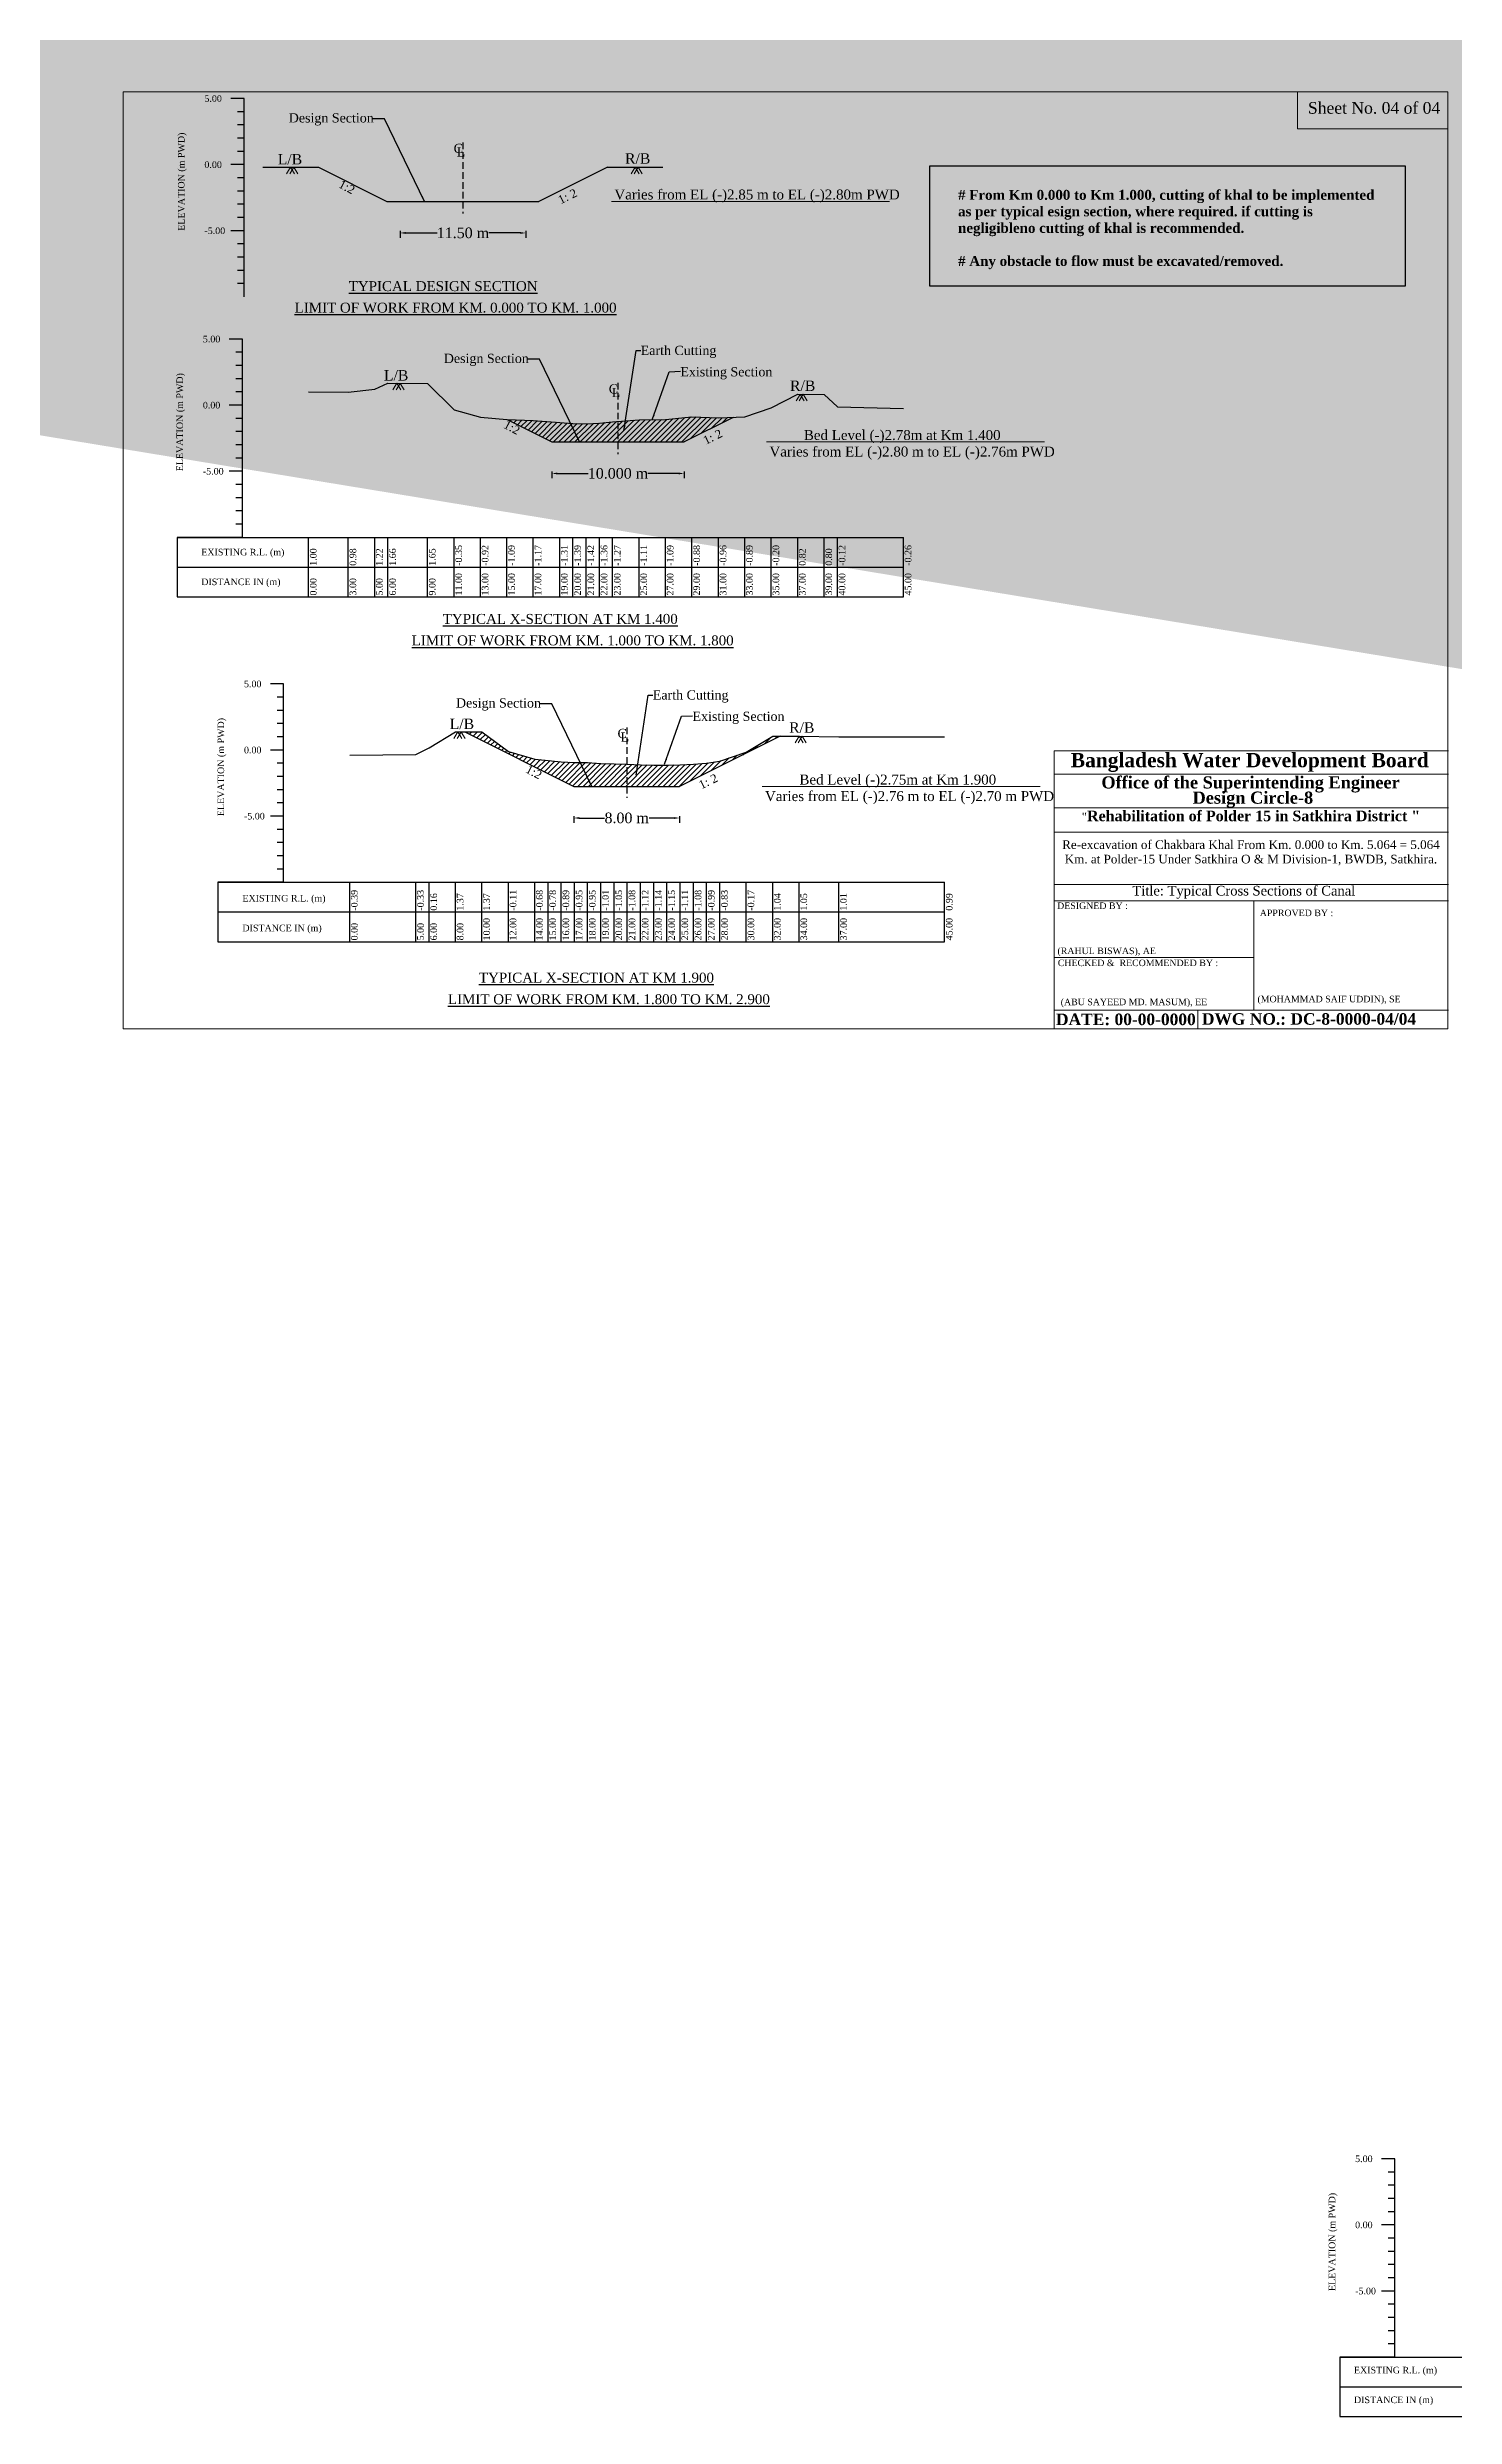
# Model space of a CAD drawing. Header units: metres. Extents: x -148477 to 178957, y -19024 to 3158.
# Drawn here: x 178070.6 to 178177, y 2825.3 to 3004.5 of the extents above; entities that cross this region are included whole.
import ezdxf

# ---------------------------------------------------------------- set-up
doc = ezdxf.new("R2010")
doc.units = ezdxf.units.M
doc.linetypes.add('DASHED', pattern=[0.75, 0.5, -0.25])
doc.styles.add('liza', font='times.ttf', dxfattribs={"height": 2})
doc.styles.get("Standard").update_dxf_attribs({"font": 'times.ttf'})
doc.dimstyles.new('ISO-25', dxfattribs={"dimtxt": 2.5, "dimasz": 2.5, "dimexe": 1.25, "dimexo": 0.625, "dimtad": 1, "dimtxsty": 'Standard', "dimcen": 2.5, "dimadec": 0, "dimazin": 0, "dimtfac": 1, "dimtmove": 0, "dimatfit": 3, "dimfxl": 1, "dimarcsym": 0})
doc.dimstyles.get("Standard").update_dxf_attribs({"dimtxt": 0.5, "dimasz": 0.4075, "dimexe": 0.364, "dimexo": 0.219, "dimgap": 0.09, "dimtad": 0, "dimdec": 0, "dimlfac": 1000, "dimzin": 0, "dimdsep": 46, "dimtxsty": 'Standard', "dimcen": 0.09, "dimadec": 0, "dimazin": 0, "dimtfac": 1, "dimtdec": 0, "dimtofl": 0, "dimtmove": 0, "dimatfit": 3, "dimfxl": 1, "dimtolj": 1, "dimtzin": 0, "dimarcsym": 0})
pattern_1 = [(45, (178529.27594, 2773.527), (-0.20205576, 0.20205576), [])]

# ---------------------------------------------------------------- blocks, each defined once
blk = doc.blocks.new('*D390')
at = {"color": 0, "lineweight": -2, "ltscale": 0.5}
for p, q in [((178108.72, 2972.39), (178108.72, 2971.88)), ((178109.13, 2972.24), (178111.47, 2972.24)), ((178118.31, 2972.24), (178115.97, 2972.24)), ((178118.72, 2972.39), (178118.72, 2971.88))]:
    blk.add_line(p, q, dxfattribs=at)
at = {"color": 0, "linetype": 'Continuous', "lineweight": -3, "ltscale": 0.5}
for points in [[(178109.13, 2972.31), (178109.13, 2972.17), (178108.72, 2972.24)], [(178118.31, 2972.31), (178118.31, 2972.17), (178118.72, 2972.24)]]:
    blk.add_solid(points, dxfattribs=at)
at = {"layer": 'Defpoints', "color": 0, "linetype": 'Continuous', "lineweight": -3, "ltscale": 0.5}
for p in [(178108.72, 2974.63), (178118.72, 2974.63), (178118.72, 2972.24)]:
    blk.add_point(p, dxfattribs=at)
at = {"color": 0, "linetype": 'Continuous', "lineweight": -3, "ltscale": 0.5, "insert": (178113.72, 2972.24), "char_height": 0.5, "attachment_point": 5}
blk.add_mtext('\\A1;{\\H1.6x;10.000 m}', dxfattribs=at)
blk = doc.blocks.new('*D392')
at = {"color": 0, "lineweight": -2, "ltscale": 0.5}
for p, q in [((178110.38, 2946.33), (178110.38, 2945.82)), ((178110.79, 2946.18), (178112.69, 2946.18)), ((178117.98, 2946.18), (178116.08, 2946.18)), ((178118.38, 2946.33), (178118.38, 2945.82))]:
    blk.add_line(p, q, dxfattribs=at)
at = {"color": 0, "linetype": 'Continuous', "lineweight": -3, "ltscale": 0.5}
for points in [[(178110.79, 2946.25), (178110.79, 2946.11), (178110.38, 2946.18)], [(178117.98, 2946.25), (178117.98, 2946.11), (178118.38, 2946.18)]]:
    blk.add_solid(points, dxfattribs=at)
at = {"layer": 'Defpoints', "color": 0, "linetype": 'Continuous', "lineweight": -3, "ltscale": 0.5}
for p in [(178110.38, 2948.57), (178118.38, 2948.57), (178118.38, 2946.18)]:
    blk.add_point(p, dxfattribs=at)
at = {"color": 0, "linetype": 'Continuous', "lineweight": -3, "ltscale": 0.5, "insert": (178114.38, 2946.18), "char_height": 0.5, "attachment_point": 5}
blk.add_mtext('\\A1;{\\H1.6x;8.00 m}', dxfattribs=at)
blk = doc.blocks.new('*D398')
at = {"color": 0, "lineweight": -2, "ltscale": 0.5}
for p, q in [((178097.24, 2990.58), (178097.24, 2990.07)), ((178097.65, 2990.43), (178100.03, 2990.43)), ((178106.33, 2990.43), (178103.94, 2990.43)), ((178106.74, 2990.58), (178106.74, 2990.07)), ((178360.62, 2988.89), (178360.62, 2988.38)), ((178361.02, 2988.74), (178361.91, 2988.74)), ((178366.21, 2988.74), (178365.32, 2988.74)), ((178366.62, 2988.89), (178366.62, 2988.38))]:
    blk.add_line(p, q, dxfattribs=at)
at = {"color": 0, "linetype": 'Continuous', "lineweight": -3, "ltscale": 0.5}
for points in [[(178097.65, 2990.5), (178097.65, 2990.36), (178097.24, 2990.43)], [(178106.33, 2990.5), (178106.33, 2990.36), (178106.74, 2990.43)], [(178361.02, 2988.81), (178361.02, 2988.67), (178360.62, 2988.74)], [(178366.21, 2988.81), (178366.21, 2988.67), (178366.62, 2988.74)]]:
    blk.add_solid(points, dxfattribs=at)
at = {"layer": 'Defpoints', "color": 0, "linetype": 'Continuous', "lineweight": -3, "ltscale": 0.5}
for p in [(178097.24, 2992.82), (178106.74, 2992.82), (178360.62, 2991.13), (178366.62, 2991.13), (178106.74, 2990.43), (178366.62, 2988.74)]:
    blk.add_point(p, dxfattribs=at)
at = {"color": 0, "linetype": 'Continuous', "lineweight": -3, "ltscale": 0.5, "char_height": 0.5, "attachment_point": 5}
for s, insert in [('\\A1;{\\H1.6x;11.50 m}', (178101.99, 2990.43)), ('\\A1;{\\H1.6x;6.00 m}', (178363.62, 2988.74))]:
    blk.add_mtext(s, dxfattribs=dict(at, insert=insert))

msp = doc.modelspace()

# ---------------------------------------------------------------- hatches: boundary and pattern name
at = {"linetype": 'Continuous', "lineweight": -3, "ltscale": 0.5}
h = msp.add_hatch(dxfattribs=at)
h.set_pattern_fill('ANSI31', color=0, scale=0.09, style=0)
h.set_pattern_definition(pattern_1)
h.paths.add_polyline_path([(178122.4378, 2976.4849), (178121.3163, 2976.4457), (178119.3163, 2976.5257), (178117.3163, 2976.3157), (178115.3163, 2976.2957), (178113.7193, 2976.1679), (178113.7193, 2974.6257), (178118.7193, 2974.6257)])
h.paths.add_polyline_path([(178113.7193, 2976.1679), (178113.3163, 2976.1357), (178112.3163, 2976.0457), (178111.3163, 2975.9857), (178110.3163, 2976.0157), (178109.3163, 2976.0957), (178107.3163, 2976.2357), (178105.3413, 2976.3147), (178108.7193, 2974.6257), (178113.7193, 2974.6257)])
h = msp.add_hatch(dxfattribs=at)
h.set_pattern_fill('ANSI31', color=0, scale=0.09, style=0)
h.set_pattern_definition(pattern_1)
h.paths.add_polyline_path([(178125.9796, 2952.3639), (178125.4269, 2952.3612), (178123.4269, 2951.1512), (178121.4269, 2950.4912), (178120.4269, 2950.3312), (178119.4269, 2950.2412), (178118.4269, 2950.2112), (178117.4269, 2950.1712), (178116.4269, 2950.1812), (178115.4269, 2950.2012), (178114.4269, 2950.2412), (178114.3841, 2950.2425), (178114.3841, 2948.5662), (178118.3841, 2948.5662)])
h.paths.add_polyline_path([(178114.3841, 2950.2425), (178113.4269, 2950.2712), (178112.4269, 2950.3112), (178111.4269, 2950.3712), (178110.4269, 2950.3712), (178109.4269, 2950.4312), (178108.4269, 2950.5412), (178107.4269, 2950.6412), (178105.4269, 2951.2112), (178103.4269, 2952.6912), (178102.1341, 2952.6912), (178110.3841, 2948.5662), (178114.3841, 2948.5662)])

# ---------------------------------------------------------------- linework, layer by layer
at = {"color": 0, "linetype": 'ByBlock', "lineweight": -2, "ltscale": 0.5}
for p, q in [((178085.4319, 3000.5987), (178084.4319, 3000.5987)), ((178085.4319, 2985.5987), (178085.4319, 3000.5987)), ((178085.4319, 2999.5987), (178084.9319, 2999.5987)), ((178085.4319, 2998.5987), (178084.9319, 2998.5987)), ((178085.4319, 2997.5987), (178084.9319, 2997.5987)), ((178085.4319, 2996.5987), (178084.9319, 2996.5987)), ((178085.4319, 2995.5987), (178084.4319, 2995.5987)), ((178085.4319, 2994.5987), (178084.9319, 2994.5987)), ((178085.4319, 2993.5987), (178084.9319, 2993.5987)), ((178085.4319, 2992.5987), (178084.9319, 2992.5987)), ((178085.4319, 2991.5987), (178084.9319, 2991.5987)), ((178085.4319, 2990.5987), (178084.4319, 2990.5987)), ((178085.4319, 2989.5987), (178084.9319, 2989.5987)), ((178085.4319, 2988.5987), (178084.9319, 2988.5987)), ((178085.4319, 2987.5987), (178084.9319, 2987.5987)), ((178085.4319, 2986.5987), (178084.9319, 2986.5987)), ((178085.3163, 2982.4057), (178084.3163, 2982.4057)), ((178085.3163, 2967.4057), (178085.3163, 2982.4057)), ((178085.3163, 2981.4057), (178084.8163, 2981.4057)), ((178085.3163, 2980.4057), (178084.8163, 2980.4057)), ((178085.3163, 2979.4057), (178084.8163, 2979.4057)), ((178085.3163, 2978.4057), (178084.8163, 2978.4057)), ((178085.3163, 2977.4057), (178084.3163, 2977.4057)), ((178085.3163, 2976.4057), (178084.8163, 2976.4057)), ((178085.3163, 2975.4057), (178084.8163, 2975.4057)), ((178085.3163, 2974.4057), (178084.8163, 2974.4057)), ((178085.3163, 2973.4057), (178084.8163, 2973.4057)), ((178085.3163, 2972.4057), (178084.3163, 2972.4057)), ((178085.3163, 2971.4057), (178084.8163, 2971.4057)), ((178085.3163, 2970.4057), (178084.8163, 2970.4057)), ((178085.3163, 2969.4057), (178084.8163, 2969.4057)), ((178085.3163, 2968.4057), (178084.8163, 2968.4057)), ((178080.3746, 2967.4057), (178135.3163, 2967.4057)), ((178085.3163, 2967.4057), (178084.3163, 2967.4057)), ((178090.3163, 2962.9057), (178090.3163, 2967.4057)), ((178093.3163, 2962.9057), (178093.3163, 2967.4057)), ((178095.3163, 2962.9057), (178095.3163, 2967.4057)), ((178096.3163, 2962.9057), (178096.3163, 2967.4057)), ((178099.3163, 2962.9057), (178099.3163, 2967.4057)), ((178101.3163, 2962.9057), (178101.3163, 2967.4057)), ((178103.3163, 2962.9057), (178103.3163, 2967.4057)), ((178105.3163, 2962.9057), (178105.3163, 2967.4057)), ((178107.3163, 2962.9057), (178107.3163, 2967.4057)), ((178109.3163, 2962.9057), (178109.3163, 2967.4057)), ((178110.3163, 2962.9057), (178110.3163, 2967.4057)), ((178111.3163, 2962.9057), (178111.3163, 2967.4057)), ((178112.3163, 2962.9057), (178112.3163, 2967.4057)), ((178113.3163, 2962.9057), (178113.3163, 2967.4057)), ((178115.3163, 2962.9057), (178115.3163, 2967.4057)), ((178117.3163, 2962.9057), (178117.3163, 2967.4057)), ((178119.3163, 2962.9057), (178119.3163, 2967.4057)), ((178121.3163, 2962.9057), (178121.3163, 2967.4057)), ((178123.3163, 2962.9057), (178123.3163, 2967.4057)), ((178125.3163, 2962.9057), (178125.3163, 2967.4057)), ((178127.3163, 2962.9057), (178127.3163, 2967.4057)), ((178129.3163, 2962.9057), (178129.3163, 2967.4057)), ((178130.3163, 2962.9057), (178130.3163, 2967.4057)), ((178135.3163, 2962.9057), (178135.3163, 2967.4057)), ((178080.3746, 2965.1557), (178135.3163, 2965.1557)), ((178080.3746, 2962.9057), (178135.3163, 2962.9057)), ((178088.4269, 2956.3212), (178087.4269, 2956.3212)), ((178088.4269, 2955.3212), (178087.9269, 2955.3212)), ((178088.4269, 2941.3212), (178088.4269, 2956.3212)), ((178088.4269, 2954.3212), (178087.9269, 2954.3212)), ((178088.4269, 2953.3212), (178087.9269, 2953.3212)), ((178088.4269, 2952.3212), (178087.9269, 2952.3212)), ((178088.4269, 2951.3212), (178087.4269, 2951.3212)), ((178088.4269, 2950.3212), (178087.9269, 2950.3212)), ((178088.4269, 2949.3212), (178087.9269, 2949.3212)), ((178088.4269, 2948.3212), (178087.9269, 2948.3212)), ((178088.4269, 2946.3212), (178087.4269, 2946.3212)), ((178088.4269, 2947.3212), (178087.9269, 2947.3212)), ((178088.4269, 2945.3212), (178087.9269, 2945.3212)), ((178088.4269, 2944.3212), (178087.9269, 2944.3212)), ((178088.4269, 2943.3212), (178087.9269, 2943.3212)), ((178083.4387, 2941.3212), (178138.4269, 2941.3212)), ((178088.4269, 2941.3212), (178087.4269, 2941.3212)), ((178088.4269, 2942.3212), (178087.9269, 2942.3212)), ((178093.4269, 2936.8212), (178093.4269, 2941.3212)), ((178098.4269, 2936.8212), (178098.4269, 2941.3212)), ((178099.4269, 2936.8212), (178099.4269, 2941.3212)), ((178101.4269, 2936.8212), (178101.4269, 2941.3212)), ((178103.4269, 2936.8212), (178103.4269, 2941.3212)), ((178105.4269, 2936.8212), (178105.4269, 2941.3212)), ((178107.4269, 2936.8212), (178107.4269, 2941.3212)), ((178108.4269, 2936.8212), (178108.4269, 2941.3212)), ((178109.4269, 2936.8212), (178109.4269, 2941.3212)), ((178110.4269, 2936.8212), (178110.4269, 2941.3212)), ((178111.4269, 2936.8212), (178111.4269, 2941.3212)), ((178112.4269, 2936.8212), (178112.4269, 2941.3212)), ((178113.4269, 2936.8212), (178113.4269, 2941.3212)), ((178114.4269, 2936.8212), (178114.4269, 2941.3212)), ((178115.4269, 2936.8212), (178115.4269, 2941.3212)), ((178116.4269, 2936.8212), (178116.4269, 2941.3212)), ((178117.4269, 2936.8212), (178117.4269, 2941.3212)), ((178118.4269, 2936.8212), (178118.4269, 2941.3212)), ((178119.4269, 2936.8212), (178119.4269, 2941.3212)), ((178120.4269, 2936.8212), (178120.4269, 2941.3212)), ((178121.4269, 2936.8212), (178121.4269, 2941.3212)), ((178123.4269, 2936.8212), (178123.4269, 2941.3212)), ((178125.4269, 2936.8212), (178125.4269, 2941.3212)), ((178127.4269, 2936.8212), (178127.4269, 2941.3212)), ((178130.4269, 2936.8212), (178130.4269, 2941.3212)), ((178138.4269, 2936.8212), (178138.4269, 2941.3212)), ((178083.4387, 2939.0712), (178138.4269, 2939.0712)), ((178083.4387, 2936.8212), (178138.4269, 2936.8212)), ((178172.4871, 2844.7695), (178171.4871, 2844.7695)), ((178172.4871, 2829.7695), (178172.4871, 2844.7695)), ((178172.4871, 2843.7695), (178171.9871, 2843.7695)), ((178172.4871, 2842.7695), (178171.9871, 2842.7695)), ((178172.4871, 2841.7695), (178171.9871, 2841.7695)), ((178172.4871, 2840.7695), (178171.9871, 2840.7695)), ((178172.4871, 2839.7695), (178171.4871, 2839.7695)), ((178172.4871, 2838.7695), (178171.9871, 2838.7695)), ((178172.4871, 2837.7695), (178171.9871, 2837.7695)), ((178172.4871, 2836.7695), (178171.9871, 2836.7695)), ((178172.4871, 2835.7695), (178171.9871, 2835.7695)), ((178172.4871, 2834.7695), (178171.4871, 2834.7695)), ((178172.4871, 2833.7695), (178171.9871, 2833.7695)), ((178172.4871, 2832.7695), (178171.9871, 2832.7695)), ((178172.4871, 2831.7695), (178171.9871, 2831.7695)), ((178168.3283, 2829.7695), (178257.4871, 2829.7695)), ((178172.4871, 2829.7695), (178171.4871, 2829.7695)), ((178172.4871, 2830.7695), (178171.9871, 2830.7695)), ((178168.3283, 2827.5195), (178257.4871, 2827.5195)), ((178168.3283, 2825.2695), (178257.4871, 2825.2695))]:
    msp.add_line(p, q, dxfattribs=at)
at = {"color": 0, "linetype": 'DASHED', "lineweight": -2}
for p, q in [((178101.9885, 2997.2787), (178101.9885, 2991.9016)), ((178113.7193, 2979.0857), (178113.7193, 2973.7086)), ((178114.3841, 2953.0262), (178114.3841, 2947.7118))]:
    msp.add_line(p, q, dxfattribs=at)
at = {"color": 0, "linetype": 'Continuous', "lineweight": -3, "ltscale": 0.5}
for p, q in [((178086.8414, 2995.4083), (178091.0593, 2995.4083)), ((178091.0593, 2995.4083), (178096.2385, 2992.8187)), ((178112.9178, 2995.4083), (178107.7385, 2992.8187)), ((178112.9178, 2995.4083), (178117.1137, 2995.4083)), ((178096.2385, 2992.8187), (178107.7385, 2992.8187)), ((178122.4378, 2976.4849), (178118.7193, 2974.6257)), ((178105.3413, 2976.3147), (178108.7193, 2974.6257)), ((178108.7193, 2974.6257), (178118.7193, 2974.6257)), ((178085.3163, 2967.4057), (178080.3746, 2967.4057)), ((178080.3746, 2967.4057), (178080.3746, 2962.9057)), ((178102.1341, 2952.6912), (178110.3841, 2948.5662)), ((178125.9796, 2952.3639), (178118.3841, 2948.5662)), ((178110.3841, 2948.5662), (178118.3841, 2948.5662)), ((178088.4269, 2941.3212), (178083.4387, 2941.3212)), ((178083.4387, 2941.3212), (178083.4387, 2936.8212)), ((178172.4871, 2829.7695), (178168.3283, 2829.7695)), ((178168.3283, 2829.7695), (178168.3283, 2825.2695))]:
    msp.add_line(p, q, dxfattribs=at)
at = {"color": 0, "lineweight": 18, "ltscale": 0.5}
for p, q in [((178088.9503, 2995.4083), (178088.6503, 2994.9083)), ((178088.9503, 2995.4083), (178088.6503, 2994.9083)), ((178089.2003, 2995.3983), (178088.9003, 2994.8983)), ((178089.2003, 2995.3983), (178088.9003, 2994.8983)), ((178088.9503, 2995.4083), (178089.2503, 2994.9083)), ((178088.9503, 2995.4083), (178089.2503, 2994.9083)), ((178089.2003, 2995.3983), (178089.5003, 2994.8983)), ((178089.2003, 2995.3983), (178089.5003, 2994.8983)), ((178115.0157, 2995.4083), (178114.7157, 2994.9083)), ((178115.0157, 2995.4083), (178114.7157, 2994.9083)), ((178115.2399, 2995.4111), (178114.9399, 2994.9111)), ((178115.0157, 2995.4083), (178115.3157, 2994.9083)), ((178115.0157, 2995.4083), (178115.3157, 2994.9083)), ((178115.2399, 2995.4111), (178115.5399, 2994.9111)), ((178096.9859, 2979.0635), (178096.6859, 2978.5635)), ((178096.9859, 2979.0635), (178096.6859, 2978.5635)), ((178097.2359, 2979.0535), (178096.9359, 2978.5535)), ((178097.2359, 2979.0535), (178096.9359, 2978.5535)), ((178096.9859, 2979.0635), (178097.2859, 2978.5635)), ((178096.9859, 2979.0635), (178097.2859, 2978.5635)), ((178097.2359, 2979.0535), (178097.5359, 2978.5535)), ((178097.2359, 2979.0535), (178097.5359, 2978.5535)), ((178127.4976, 2978.2239), (178127.1976, 2977.7239)), ((178127.4976, 2978.2239), (178127.1976, 2977.7239)), ((178127.7218, 2978.2267), (178127.4218, 2977.7267)), ((178127.4976, 2978.2239), (178127.7976, 2977.7239)), ((178127.4976, 2978.2239), (178127.7976, 2977.7239)), ((178127.7218, 2978.2267), (178128.0218, 2977.7267)), ((178101.5982, 2952.6926), (178101.2982, 2952.1926)), ((178101.5982, 2952.6926), (178101.2982, 2952.1926)), ((178101.8482, 2952.6826), (178101.5482, 2952.1826)), ((178101.8482, 2952.6826), (178101.5482, 2952.1826)), ((178101.5982, 2952.6926), (178101.8982, 2952.1926)), ((178101.5982, 2952.6926), (178101.8982, 2952.1926)), ((178101.8482, 2952.6826), (178102.1482, 2952.1826)), ((178101.8482, 2952.6826), (178102.1482, 2952.1826)), ((178127.4269, 2952.3712), (178127.1269, 2951.8712)), ((178127.4269, 2952.3712), (178127.1269, 2951.8712)), ((178127.6511, 2952.374), (178127.3511, 2951.874)), ((178127.4269, 2952.3712), (178127.7269, 2951.8712)), ((178127.4269, 2952.3712), (178127.7269, 2951.8712)), ((178127.6511, 2952.374), (178127.9511, 2951.874))]:
    msp.add_line(p, q, dxfattribs=at)
at = {"color": 0, "linetype": 'Continuous', "lineweight": 18, "ltscale": 0.5}
for p, q in [((178113.2309, 2992.8184), (178134.2605, 2992.8184)), ((178124.9618, 2974.6254), (178145.9913, 2974.6254)), ((178124.6265, 2948.5659), (178145.656, 2948.5659))]:
    msp.add_line(p, q, dxfattribs=at)
at = {"lineweight": 18}
for p, q in [((178146.73, 2930.2322), (178146.73, 2951.2634)), ((178146.73, 2951.2634), (178176.5392, 2951.2634)), ((178146.73, 2930.2322), (178146.73, 2951.2634)), ((178146.8451, 2951.2634), (178176.5392, 2951.2634)), ((178146.8451, 2951.2634), (178176.5392, 2951.2634)), ((178154.861, 2951.2634), (178176.5392, 2951.2634)), ((178146.73, 2949.4936), (178176.5392, 2949.4936)), ((178146.73, 2946.9432), (178176.5392, 2946.9432)), ((178146.73, 2945.1211), (178176.5392, 2945.1211)), ((178146.73, 2941.1428), (178176.5392, 2941.1428)), ((178146.73, 2939.9244), (178176.5392, 2939.9244)), ((178161.8349, 2939.9244), (178161.8349, 2931.6396)), ((178146.73, 2935.621), (178161.8349, 2935.621)), ((178146.73, 2931.6396), (178176.5392, 2931.6396)), ((178146.73, 2930.2322), (178175.2502, 2930.2322)), ((178149.0551, 2931.6396), (178176.5392, 2931.6396)), ((178149.0551, 2931.6396), (178176.5392, 2931.6396)), ((178149.0551, 2931.6396), (178176.5392, 2931.6396)), ((178157.5818, 2931.6396), (178157.5818, 2930.2322))]:
    msp.add_line(p, q, dxfattribs=at)
for points in [[(178076.2976, 2930.2299), (178076.2976, 3001.0933), (178176.5085, 3001.0933), (178176.5085, 2930.2299), (178076.2976, 2930.2299)], [(178176.5085, 3001.0933), (178165.1279, 3001.0933), (178165.1279, 2998.2998), (178176.5085, 2998.2998)]]:
    msp.add_lwpolyline(points, close=True, dxfattribs=at)
at = {"color": 0, "linetype": 'Continuous', "lineweight": -3, "ltscale": 0.5}
msp.add_lwpolyline([(178137.3013, 2995.5129), (178173.2622, 2995.5129), (178173.2622, 2986.4141), (178137.3013, 2986.4141)], close=True, dxfattribs=at)
at = {"color": 0, "linetype": 'ByBlock', "lineweight": -2, "ltscale": 0.5}
for points in [[(178090.3163, 2978.4057), (178093.3163, 2978.3857), (178095.3163, 2978.6257), (178096.3163, 2979.0657), (178099.3163, 2979.0557), (178101.3163, 2977.0557), (178103.3163, 2976.4857), (178105.3163, 2976.3157), (178107.3163, 2976.2357), (178109.3163, 2976.0957), (178110.3163, 2976.0157), (178111.3163, 2975.9857), (178112.3163, 2976.0457), (178113.3163, 2976.1357), (178115.3163, 2976.2957), (178117.3163, 2976.3157), (178119.3163, 2976.5257), (178121.3163, 2976.4457), (178123.3163, 2976.5157), (178125.3163, 2977.2057), (178127.3163, 2978.2257), (178129.3163, 2978.2057), (178130.3163, 2977.2857), (178135.3163, 2977.1457)], [(178093.4269, 2950.9312), (178098.4269, 2950.9912), (178099.4269, 2951.4812), (178101.4269, 2952.6912), (178103.4269, 2952.6912), (178105.4269, 2951.2112), (178107.4269, 2950.6412), (178108.4269, 2950.5412), (178109.4269, 2950.4312), (178110.4269, 2950.3712), (178111.4269, 2950.3712), (178112.4269, 2950.3112), (178113.4269, 2950.2712), (178114.4269, 2950.2412), (178115.4269, 2950.2012), (178116.4269, 2950.1812), (178117.4269, 2950.1712), (178118.4269, 2950.2112), (178119.4269, 2950.2412), (178120.4269, 2950.3312), (178121.4269, 2950.4912), (178123.4269, 2951.1512), (178125.4269, 2952.3612), (178127.4269, 2952.3712), (178130.4269, 2952.3312), (178138.4269, 2952.3112)]]:
    msp.add_lwpolyline(points, dxfattribs=at)

# ---------------------------------------------------------------- texts
at = {"color": 0, "lineweight": 18, "ltscale": 0.5}
for s, p in [('L/B', (178087.9805, 2995.6138)), ('R/B', (178114.2539, 2995.6677)), ('L/B', (178096.0161, 2979.2689)), ('R/B', (178126.7358, 2978.4833)), ('L/B', (178100.9907, 2952.9067)), ('R/B', (178126.6651, 2952.6306))]:
    msp.add_text(s, height=0.7865, dxfattribs=at).set_placement(p)
for s, rotation, p in [('1:2', 331.959928, (178092.5195, 2993.9132)), ('1: 2', 25.813366, (178109.3797, 2992.5976)), ('1:2', 331.959928, (178105.0003, 2975.7202)), ('1: 2', 25.813366, (178120.3606, 2974.4046)), ('1:2', 331.959928, (178106.6651, 2949.6606)), ('1: 2', 25.813366, (178120.0253, 2948.3451))]:
    msp.add_text(s, height=0.63648, rotation=rotation, dxfattribs=at).set_placement(p)
at = {"color": 0, "linetype": 'ByBlock', "lineweight": -2, "ltscale": 0.5, "char_height": 0.5, "attachment_point": 1, "style": 'liza'}
for s, insert, width in [('5.00', (178082.4319, 3000.8487), 2), ('0.00', (178082.4319, 2995.8487), 2), ('-5.00', (178082.4319, 2990.8487), 2), ('5.00', (178082.3163, 2982.6557), 2), ('0.00', (178082.3163, 2977.6557), 2), ('-5.00', (178082.3163, 2972.6557), 2), ('EXISTING R.L. (m)', (178082.1926, 2966.5422), 7.5), ('DISTANCE IN (m)', (178082.1926, 2964.2922), 7.5), ('5.00', (178085.4269, 2956.5712), 2), ('0.00', (178085.4269, 2951.5712), 2), ('-5.00', (178085.4269, 2946.5712), 2), ('EXISTING R.L. (m)', (178085.3065, 2940.3616), 7.5), ('DISTANCE IN (m)', (178085.3065, 2938.1116), 7.5), ('5.00', (178169.4871, 2845.0195), 2), ('0.00', (178169.4871, 2840.0195), 2), ('-5.00', (178169.4871, 2835.0195), 2), ('EXISTING R.L. (m)', (178169.3954, 2829.0388), 7.5), ('DISTANCE IN (m)', (178169.3954, 2826.7888), 7.5)]:
    msp.add_mtext(s, dxfattribs=dict(at, insert=insert, width=width))
at = {"lineweight": 18}
for s, insert, char_height, width, attachment_point in [('Sheet No. 04 of 04', (178165.9164, 3000.3308), 0.880386, 10.440334, 1), ('{\\fTimes New Roman|b1|i0|c0|p18;Bangladesh Water Development Board}', (178147.9754, 2951.0967), 1.074034, 38.578957, 1), ('{\\fTimes New Roman|b1|i0|c0|p18;Office of the Superintending Engineer}', (178150.2887, 2949.3329), 0.918146, 32.979497, 1), ('{\\fTimes New Roman|b1|i0|c0|p18;Design Circle-8}', (178157.1855, 2948.18), 0.918146, 32.979497, 1), ('Title: Typical Cross Sections of Canal', (178161.0645, 2940.5628), 0.729493, 29.429012, 5)]:
    msp.add_mtext(s, dxfattribs=dict(at, insert=insert, char_height=char_height, width=width, attachment_point=attachment_point))
at = {"color": 0, "linetype": 'ByBlock', "lineweight": -2, "ltscale": 0.5, "char_height": 0.5, "attachment_point": 1, "rotation": 90, "style": 'liza'}
for s, insert, width in [('ELEVATION (m PWD)', (178080.4319, 2990.5987), 10), ('ELEVATION (m PWD)', (178080.3163, 2972.4057), 10), ('1.00', (178090.4163, 2965.2557), 2.15), ('0.98', (178093.4163, 2965.2557), 2.15), ('1.22', (178095.4163, 2965.2557), 2.15), ('1.66', (178096.4163, 2965.2557), 2.15), ('1.65', (178099.4163, 2965.2557), 2.15), ('-0.35', (178101.4163, 2965.2557), 2.15), ('-0.92', (178103.4163, 2965.2557), 2.15), ('-1.09', (178105.4163, 2965.2557), 2.15), ('-1.17', (178107.4163, 2965.2557), 2.15), ('-1.31', (178109.4163, 2965.2557), 2.15), ('-1.39', (178110.4163, 2965.2557), 2.15), ('-1.42', (178111.4163, 2965.2557), 2.15), ('-1.36', (178112.4163, 2965.2557), 2.15), ('-1.27', (178113.4163, 2965.2557), 2.15), ('-1.11', (178115.4163, 2965.2557), 2.15), ('-1.09', (178117.4163, 2965.2557), 2.15), ('-0.88', (178119.4163, 2965.2557), 2.15), ('-0.96', (178121.4163, 2965.2557), 2.15), ('-0.89', (178123.4163, 2965.2557), 2.15), ('-0.20', (178125.4163, 2965.2557), 2.15), ('0.82', (178127.4163, 2965.2557), 2.15), ('0.80', (178129.4163, 2965.2557), 2.15), ('-0.12', (178130.4163, 2965.2557), 2.15), ('-0.26', (178135.4163, 2965.2557), 2.15), ('0.00', (178090.4163, 2963.0057), 2.15), ('3.00', (178093.4163, 2963.0057), 2.15), ('5.00', (178095.4163, 2963.0057), 2.15), ('6.00', (178096.4163, 2963.0057), 2.15), ('9.00', (178099.4163, 2963.0057), 2.15), ('11.00', (178101.4163, 2963.0057), 2.15), ('13.00', (178103.4163, 2963.0057), 2.15), ('15.00', (178105.4163, 2963.0057), 2.15), ('17.00', (178107.4163, 2963.0057), 2.15), ('19.00', (178109.4163, 2963.0057), 2.15), ('20.00', (178110.4163, 2963.0057), 2.15), ('21.00', (178111.4163, 2963.0057), 2.15), ('22.00', (178112.4163, 2963.0057), 2.15), ('23.00', (178113.4163, 2963.0057), 2.15), ('25.00', (178115.4163, 2963.0057), 2.15), ('27.00', (178117.4163, 2963.0057), 2.15), ('29.00', (178119.4163, 2963.0057), 2.15), ('31.00', (178121.4163, 2963.0057), 2.15), ('33.00', (178123.4163, 2963.0057), 2.15), ('35.00', (178125.4163, 2963.0057), 2.15), ('37.00', (178127.4163, 2963.0057), 2.15), ('39.00', (178129.4163, 2963.0057), 2.15), ('40.00', (178130.4163, 2963.0057), 2.15), ('45.00', (178135.4163, 2963.0057), 2.15), ('ELEVATION (m PWD)', (178083.4269, 2946.3212), 10), ('-0.39', (178093.5269, 2939.1712), 2.15), ('-0.33', (178098.5269, 2939.1712), 2.15), ('-0.11', (178105.5269, 2939.1712), 2.15), ('-0.68', (178107.5269, 2939.1712), 2.15), ('-0.78', (178108.5269, 2939.1712), 2.15), ('-0.89', (178109.5269, 2939.1712), 2.15), ('-0.95', (178110.5269, 2939.1712), 2.15), ('-0.95', (178111.5269, 2939.1712), 2.15), ('-1.01', (178112.5269, 2939.1712), 2.15), ('-1.05', (178113.5269, 2939.1712), 2.15), ('-1.08', (178114.5269, 2939.1712), 2.15), ('-1.12', (178115.5269, 2939.1712), 2.15), ('-1.14', (178116.5269, 2939.1712), 2.15), ('-1.15', (178117.5269, 2939.1712), 2.15), ('-1.11', (178118.5269, 2939.1712), 2.15), ('-1.08', (178119.5269, 2939.1712), 2.15), ('-0.99', (178120.5269, 2939.1712), 2.15), ('-0.83', (178121.5269, 2939.1712), 2.15), ('-0.17', (178123.5269, 2939.1712), 2.15), ('0.16', (178099.5269, 2939.1712), 2.15), ('1.37', (178101.5269, 2939.1712), 2.15), ('1.37', (178103.5269, 2939.1712), 2.15), ('1.04', (178125.5269, 2939.1712), 2.15), ('1.05', (178127.5269, 2939.1712), 2.15), ('1.01', (178130.5269, 2939.1712), 2.15), ('0.99', (178138.5269, 2939.1712), 2.15), ('0.00', (178093.5269, 2936.9212), 2.15), ('5.00', (178098.5269, 2936.9212), 2.15), ('6.00', (178099.5269, 2936.9212), 2.15), ('8.00', (178101.5269, 2936.9212), 2.15), ('10.00', (178103.5269, 2936.9212), 2.15), ('12.00', (178105.5269, 2936.9212), 2.15), ('14.00', (178107.5269, 2936.9212), 2.15), ('15.00', (178108.5269, 2936.9212), 2.15), ('16.00', (178109.5269, 2936.9212), 2.15), ('17.00', (178110.5269, 2936.9212), 2.15), ('18.00', (178111.5269, 2936.9212), 2.15), ('19.00', (178112.5269, 2936.9212), 2.15), ('20.00', (178113.5269, 2936.9212), 2.15), ('21.00', (178114.5269, 2936.9212), 2.15), ('22.00', (178115.5269, 2936.9212), 2.15), ('23.00', (178116.5269, 2936.9212), 2.15), ('24.00', (178117.5269, 2936.9212), 2.15), ('25.00', (178118.5269, 2936.9212), 2.15), ('26.00', (178119.5269, 2936.9212), 2.15), ('27.00', (178120.5269, 2936.9212), 2.15), ('28.00', (178121.5269, 2936.9212), 2.15), ('30.00', (178123.5269, 2936.9212), 2.15), ('32.00', (178125.5269, 2936.9212), 2.15), ('34.00', (178127.5269, 2936.9212), 2.15), ('37.00', (178130.5269, 2936.9212), 2.15), ('45.00', (178138.5269, 2936.9212), 2.15), ('ELEVATION (m PWD)', (178167.4871, 2834.7695), 10)]:
    msp.add_mtext(s, dxfattribs=dict(at, insert=insert, width=width))
at = {"color": 0, "lineweight": 18, "ltscale": 2, "char_height": 0.7, "width": 12.836084, "attachment_point": 1}
for s, insert in [('Design Section', (178088.8137, 2999.4867)), ('C', (178101.2922, 2997.1751)), ('L', (178101.5218, 2996.906)), ('Earth Cutting', (178115.4388, 2981.8986)), ('Design Section', (178100.5446, 2981.2937)), ('Existing Section', (178118.4409, 2980.2816)), ('C', (178113.023, 2978.9821)), ('L', (178113.2526, 2978.713)), ('Design Section', (178101.4631, 2955.2342)), ('Earth Cutting', (178116.3573, 2955.8391)), ('Existing Section', (178119.3594, 2954.2221)), ('C', (178113.6877, 2952.9226)), ('L', (178113.9174, 2952.6535))]:
    msp.add_mtext(s, dxfattribs=dict(at, insert=insert))
at = {"color": 0, "linetype": 'Continuous', "lineweight": 18, "char_height": 0.65, "attachment_point": 1}
for s, insert in [('{\\H1.154x;Varies from EL (-)2.85 m to EL (-)2.80m PWD}', (178113.4476, 2993.7147)), ('      {\\H1.154x;    Bed Level (-)2.78m at Km 1.400\\PVaries from EL (-)2.80 m to EL (-)2.76m PWD}', (178125.1784, 2975.5217)), ('      {\\H1.154x;    Bed Level (-)2.75m at Km 1.900\\PVaries from EL (-)2.76 m to EL (-)2.70 m PWD}', (178124.8432, 2949.4622))]:
    msp.add_mtext(s, dxfattribs=dict(at, insert=insert))
at = {"color": 0, "linetype": 'Continuous', "lineweight": 18, "insert": (178139.4469, 2993.6874), "char_height": 0.65, "width": 32.23117, "attachment_point": 1}
msp.add_mtext('{\\fTimes New Roman|b1|i0|c0|p18;\\H1.154x;# From Km 0.000 to Km 1.000, cutting of khal to be implemented as per typical esign section, where required. if cutting is negligibleno cutting of khal is recommended.\\P\\P# Any obstacle to flow must be excavated/removed.}', dxfattribs=at)
at = {"color": 0, "linetype": 'ByBlock', "lineweight": -2, "ltscale": 0.5, "char_height": 0.75, "width": 39.560268, "attachment_point": 2}
for s, insert in [('{\\LTYPICAL DESIGN SECTION}', (178100.4943, 2986.7856)), ('{\\LLIMIT OF WORK FROM KM. 0.000 TO KM. 1.000}', (178101.4344, 2985.1568)), ('{\\LTYPICAL X-SECTION AT KM 1.400}', (178109.3538, 2961.6163)), ('{\\LLIMIT OF WORK FROM KM. 1.000 TO KM. 1.800}', (178110.2938, 2959.9875)), ('{\\LTYPICAL X-SECTION AT KM 1.900}', (178112.0924, 2934.4814)), ('{\\LLIMIT OF WORK FROM KM. 1.800 TO KM. 2.900}', (178113.0325, 2932.8526))]:
    msp.add_mtext(s, dxfattribs=dict(at, insert=insert))
at = {"linetype": 'ByBlock', "lineweight": 18, "char_height": 0.6545, "width": 29.527885, "attachment_point": 2}
for s, insert in [('"{\\fTimes New Roman|b1|i0|c0|p18;\\H1.222x;Rehabilitation of Polder 15 in Satkhira District "}', (178161.6045, 2946.7384)), ('Re-excavation of Chakbara Khal From Km. 0.000 to Km. 5.064 = 5.064 Km. at Polder-15 Under Satkhira O & M Division-1, BWDB, Satkhira.', (178161.6045, 2944.4913))]:
    msp.add_mtext(s, dxfattribs=dict(at, insert=insert))
at = {"lineweight": 18, "attachment_point": 1}
for s, insert, char_height in [('DESIGNED BY :', (178146.9427, 2939.7938), 0.494415), ('APPROVED BY :', (178162.2709, 2939.2511), 0.494415), ('(RAHUL BISWAS), AE', (178146.9692, 2936.3805), 0.494415), ('CHECKED &  RECOMMENDED BY :', (178146.9929, 2935.472), 0.494415), ('(ABU SAYEED MD. MASUM), EE', (178147.2133, 2932.5151), 0.494415), ('(MOHAMMAD SAIF UDDIN), SE', (178162.0983, 2932.7364), 0.494415), ('{\\fTimes New Roman|b1|i0|c0|p18;DATE: \\C0;00-00-0000}', (178146.8554, 2931.3871), 0.872148), ('{\\fTimes New Roman|b1|i0|c0|p18;DWG NO.: DC-8-0000-04/04} ', (178157.8936, 2931.418), 0.872148)]:
    msp.add_mtext(s, dxfattribs=dict(at, insert=insert, char_height=char_height))

# ---------------------------------------------------------------- dimensions: what is measured, and where the dimension line sits
at = {"color": 0, "linetype": 'Continuous', "lineweight": -3, "ltscale": 0.5}
for base, p1, p2, text, picture, middle in [((178366.6164, 2988.7413), (178360.6164, 2991.1272), (178366.6164, 2991.1272), '{\\H1.6x;6.00 m}', '*D398', (178363.6164, 2988.7413)), ((178106.7385, 2990.4327), (178097.2385, 2992.8187), (178106.7385, 2992.8187), '{\\H1.6x;11.50 m}', '*D398', (178101.9885, 2990.4327)), ((178118.7193, 2972.2397), (178108.7193, 2974.6257), (178118.7193, 2974.6257), '{\\H1.6x;10.000 m}', '*D390', (178113.7193, 2972.2397)), ((178118.3841, 2946.1802), (178110.3841, 2948.5662), (178118.3841, 2948.5662), '{\\H1.6x;8.00 m}', '*D392', (178114.3841, 2946.1802))]:
    dim = msp.add_linear_dim(base=base, p1=p1, p2=p2, text=text, dimstyle='Standard', override={"dimfxl": 0.15, "dimfxlon": 1}, dxfattribs=at)
    dim.commit()
    dim.dimension.update_dxf_attribs({"geometry": picture, "text_midpoint": middle})

# ---------------------------------------------------------------- leaders
at = {"lineweight": 18, "ltscale": 0.5}
msp.add_leader([(177956.6764, 2993.7565), (177961.7021, 2993.7565), (177966.8889, 2993.751)], dimstyle='ISO-25', override={"dimasz": 1000, "dimclrd": 7}, dxfattribs=at)
at = {"color": 0, "linetype": 'Continuous', "lineweight": -3, "ltscale": 0.5}
for points in [[(178099.0831, 2992.8187), (178096.0591, 2999.0722), (178095.1333, 2999.0722)], [(178110.8139, 2974.6257), (178107.7899, 2980.8792), (178106.8641, 2980.8792)], [(178114.1706, 2975.4709), (178115.0963, 2981.5297), (178115.4408, 2981.5297)], [(178116.3163, 2976.3057), (178117.6001, 2979.9353), (178118.4409, 2979.9766)], [(178115.0891, 2949.4114), (178116.0148, 2955.4702), (178116.3593, 2955.4702)], [(178111.7324, 2948.5662), (178108.7084, 2954.8197), (178107.7826, 2954.8197)], [(178117.2348, 2950.2462), (178118.5186, 2953.8758), (178119.3594, 2953.9171)]]:
    msp.add_leader(points, dimstyle='Standard', override={"dimgap": 0.09, "dimtad": 0, "dimfxl": 0.15, "dimfxlon": 1}, dxfattribs=at)

doc.saveas('drawing.dxf')
